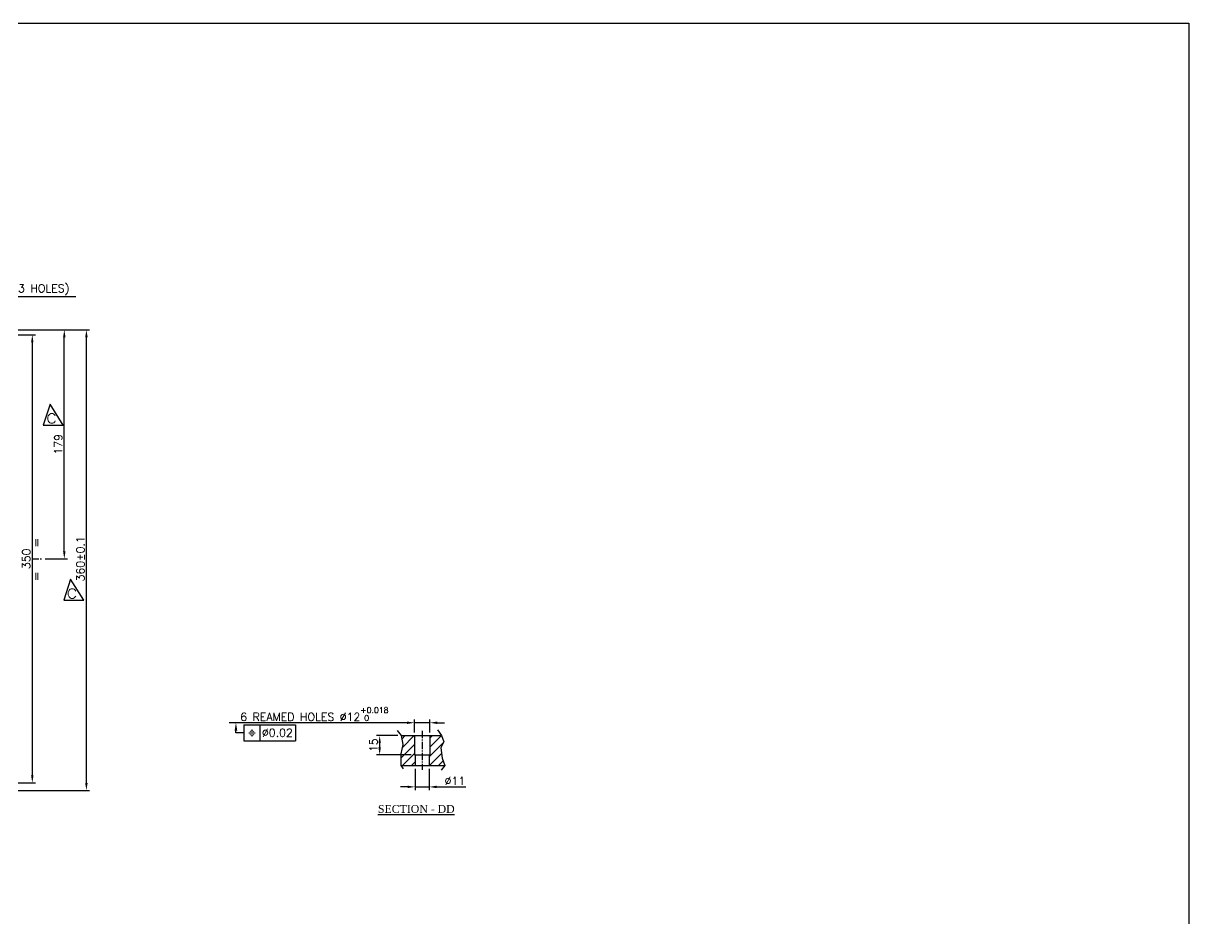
# Model space of a CAD drawing. Header units: millimetres. Extents: x -4466 to 20635, y -2270 to 9154.
# Drawn here: x 3776 to 4687, y 5820 to 6520 of the extents above; entities that cross this region are included whole.
import ezdxf

# ---------------------------------------------------------------- set-up
doc = ezdxf.new("R2010")
doc.units = ezdxf.units.MM
doc.header["$LTSCALE"] = 0.3
doc.header["$PDSIZE"] = -50
doc.linetypes.add('CENTER2', pattern=[28.575, 19.05, -3.175, 3.175, -3.175])
doc.layers.add('AM_5', color=3, linetype='Continuous', lineweight=25)
doc.layers.add('AM_8', color=1, linetype='Continuous', lineweight=25)
doc.layers.add('center', color=1, linetype='CENTER2')
doc.styles.add('ACISOGDT', font='amgdt.shx')
doc.styles.add('ROMANTIC', font='romantic.ttf')
doc.styles.add('rs', font='romans.shx')
doc.styles.get("Standard").update_dxf_attribs({"font": 'romans.shx'})
doc.dimstyles.new('sarab', dxfattribs={"dimscale": 3, "dimtxt": 2.5, "dimasz": 2.3, "dimexe": 1, "dimexo": 1, "dimtad": 1, "dimdec": 3, "dimdsep": 46, "dimtxsty": 'rs', "dimcen": 0, "dimclrd": 1, "dimclre": 1, "dimclrt": 7, "dimadec": 3, "dimazin": 2, "dimtfac": 1, "dimtdec": 3, "dimtmove": 0, "dimatfit": 3, "dimfxl": 1, "dimarcsym": 0})
doc.dimstyles.new('sarab$0', dxfattribs={"dimscale": 3, "dimtxt": 2.5, "dimasz": 2.3, "dimexe": 1, "dimexo": 1, "dimtad": 1, "dimdec": 3, "dimdsep": 46, "dimtxsty": 'rs', "dimcen": 0, "dimclrd": 1, "dimclre": 1, "dimclrt": 7, "dimadec": 3, "dimazin": 2, "dimtfac": 1, "dimtdec": 3, "dimtmove": 0, "dimatfit": 3, "dimfxl": 1, "dimarcsym": 0})

# ---------------------------------------------------------------- blocks, each defined once
blk = doc.blocks.new('*D442')
at = {"color": 1, "lineweight": -2, "transparency": 16777216}
for p, q in [((3696.6, 6276.67), (3785.84, 6276.67)), ((3783.34, 6270.92), (3783.34, 5932.42)), ((3696.6, 5926.67), (3785.84, 5926.67))]:
    blk.add_line(p, q, dxfattribs=at)
at = {"color": 1, "transparency": 16777216}
for points in [[(3782.38, 6270.92), (3784.29, 6270.92), (3783.34, 6276.67)], [(3782.38, 5932.42), (3784.29, 5932.42), (3783.34, 5926.67)]]:
    blk.add_solid(points, dxfattribs=at)
at = {"layer": 'Defpoints', "color": 0, "transparency": 16777216}
for p in [(3694.1, 6276.67), (3694.1, 5926.67), (3783.34, 5926.67)]:
    blk.add_point(p, dxfattribs=at)
at = {"color": 7, "transparency": 16777216, "insert": (3778.65, 6101.67), "char_height": 6.25, "attachment_point": 5, "rotation": 90, "style": 'rs'}
blk.add_mtext('350', dxfattribs=at)
blk = doc.blocks.new('*D428')
at = {"color": 1, "lineweight": -2, "transparency": 16777216}
for p, q in [((3679.29, 6280.67), (3828.09, 6280.67)), ((3825.59, 5926.42), (3825.59, 6274.92)), ((3715.87, 5920.67), (3828.09, 5920.67))]:
    blk.add_line(p, q, dxfattribs=at)
at = {"color": 1, "transparency": 16777216}
for points in [[(3824.63, 6274.92), (3826.55, 6274.92), (3825.59, 6280.67)], [(3824.63, 5926.42), (3826.55, 5926.42), (3825.59, 5920.67)]]:
    blk.add_solid(points, dxfattribs=at)
at = {"layer": 'Defpoints', "color": 0, "transparency": 16777216}
for p in [(3676.79, 6280.67), (3825.59, 6280.67), (3713.37, 5920.67)]:
    blk.add_point(p, dxfattribs=at)
at = {"color": 7, "transparency": 16777216, "insert": (3820.9, 6101.67), "char_height": 6.25, "attachment_point": 5, "rotation": 90, "style": 'rs'}
blk.add_mtext('360±0.1', dxfattribs=at)
blk = doc.blocks.new('*D433')
at = {"color": 1, "lineweight": -2, "transparency": 16777216}
for p, q in [((3710.39, 6306.53), (3683.03, 6266.6)), ((3817.31, 6306.53), (3710.39, 6306.53)), ((3671.3, 6249.49), (3679.78, 6261.86)), ((3668.05, 6244.75), (3664.8, 6240))]:
    blk.add_line(p, q, dxfattribs=at)
at = {"color": 1, "transparency": 16777216}
for points in [[(3682.24, 6267.15), (3683.82, 6266.06), (3679.78, 6261.86)], [(3667.26, 6245.29), (3668.84, 6244.2), (3671.3, 6249.49)]]:
    blk.add_solid(points, dxfattribs=at)
at = {"layer": 'Defpoints', "color": 0, "transparency": 16777216}
for p in [(3679.78, 6261.86), (3671.3, 6249.49)]:
    blk.add_point(p, dxfattribs=at)
at = {"color": 7, "transparency": 16777216, "insert": (3764.64, 6316.42), "char_height": 6.25, "attachment_point": 5, "style": 'rs'}
blk.add_mtext('∅15\\S+0.018^ -0; (3 HOLES)', dxfattribs=at)
blk = doc.blocks.new('*D366')
at = {"color": 1, "lineweight": -2, "transparency": 16777216}
for p, q in [((3679.29, 6280.67), (3810.84, 6280.67)), ((3808.34, 6107.42), (3808.34, 6274.92)), ((3793.34, 6101.67), (3810.84, 6101.67))]:
    blk.add_line(p, q, dxfattribs=at)
at = {"color": 1, "transparency": 16777216}
for points in [[(3807.38, 6274.92), (3809.29, 6274.92), (3808.34, 6280.67)], [(3807.38, 6107.42), (3809.29, 6107.42), (3808.34, 6101.67)]]:
    blk.add_solid(points, dxfattribs=at)
at = {"layer": 'Defpoints', "color": 0, "transparency": 16777216}
for p in [(3676.79, 6280.67), (3808.34, 6280.67), (3790.84, 6101.67)]:
    blk.add_point(p, dxfattribs=at)
at = {"color": 7, "transparency": 16777216, "insert": (3803.65, 6191.17), "char_height": 6.25, "attachment_point": 5, "rotation": 90, "style": 'rs'}
blk.add_mtext('179', dxfattribs=at)
blk = doc.blocks.new('*D367')
at = {"layer": 'AM_5', "color": 1, "lineweight": -2, "transparency": 16777216}
for p, q in [((4076.07, 5973.58), (3937.02, 5973.58)), ((4081.82, 5966.03), (4081.82, 5976.08)), ((4093.82, 5973.58), (4081.82, 5973.58)), ((4093.82, 5966.03), (4093.82, 5976.08)), ((4099.57, 5973.58), (4105.32, 5973.58))]:
    blk.add_line(p, q, dxfattribs=at)
at = {"layer": 'AM_5', "color": 1, "transparency": 16777216}
for points in [[(4076.07, 5974.54), (4076.07, 5972.62), (4081.82, 5973.58)], [(4099.57, 5974.54), (4099.57, 5972.62), (4093.82, 5973.58)]]:
    blk.add_solid(points, dxfattribs=at)
at = {"layer": 'Defpoints', "color": 0, "transparency": 16777216}
for p in [(4081.82, 5973.58), (4081.82, 5963.53), (4093.82, 5963.53)]:
    blk.add_point(p, dxfattribs=at)
at = {"layer": 'AM_5', "color": 7, "transparency": 16777216, "insert": (4003.67, 5980.32), "char_height": 6.25, "attachment_point": 5, "style": 'rs'}
blk.add_mtext('6 REAMED HOLES %%C12{}{\\H0.71x;\\C2;\\S+0.018^  0;}', dxfattribs=at)
blk = doc.blocks.new('*D383')
at = {"layer": 'AM_5', "color": 1, "lineweight": -2, "transparency": 16777216}
for p, q in [((4068.84, 5963.53), (4052.13, 5963.53)), ((4054.63, 5957.78), (4054.63, 5954.28)), ((4079.32, 5948.53), (4052.13, 5948.53))]:
    blk.add_line(p, q, dxfattribs=at)
at = {"layer": 'AM_5', "color": 1, "transparency": 16777216}
for points in [[(4053.67, 5957.78), (4055.59, 5957.78), (4054.63, 5963.53)], [(4053.67, 5954.28), (4055.59, 5954.28), (4054.63, 5948.53)]]:
    blk.add_solid(points, dxfattribs=at)
at = {"layer": 'Defpoints', "color": 0, "transparency": 16777216}
for p in [(4071.34, 5963.53), (4054.63, 5948.53), (4081.82, 5948.53)]:
    blk.add_point(p, dxfattribs=at)
at = {"layer": 'AM_5', "color": 7, "transparency": 16777216, "insert": (4049.94, 5956.03), "char_height": 6.25, "attachment_point": 5, "rotation": 90, "style": 'rs'}
blk.add_mtext('15', dxfattribs=at)
blk = doc.blocks.new('*D384')
at = {"layer": 'AM_5', "color": 1, "lineweight": -2, "transparency": 16777216}
for p, q in [((4082.32, 5937.53), (4082.32, 5920.93)), ((4093.32, 5937.53), (4093.32, 5920.93)), ((4076.57, 5923.43), (4070.82, 5923.43)), ((4082.32, 5923.43), (4093.32, 5923.43)), ((4099.07, 5923.43), (4121.93, 5923.43))]:
    blk.add_line(p, q, dxfattribs=at)
at = {"layer": 'AM_5', "color": 1, "transparency": 16777216}
for points in [[(4076.57, 5924.39), (4076.57, 5922.47), (4082.32, 5923.43)], [(4099.07, 5924.39), (4099.07, 5922.47), (4093.32, 5923.43)]]:
    blk.add_solid(points, dxfattribs=at)
at = {"layer": 'Defpoints', "color": 0, "transparency": 16777216}
for p in [(4082.32, 5940.03), (4093.32, 5940.03), (4093.32, 5923.43)]:
    blk.add_point(p, dxfattribs=at)
at = {"layer": 'AM_5', "color": 7, "transparency": 16777216, "insert": (4113.38, 5928.12), "char_height": 6.25, "attachment_point": 5, "style": 'rs'}
blk.add_mtext('%%C11', dxfattribs=at)
blk = doc.blocks.new('*S148')
at = {"layer": 'AM_5'}
for p, q in [((3771.58, 2047.25), (3771.58, 2048.82)), ((3777.83, 2047.25), (3771.58, 2047.25))]:
    blk.add_line(p, q, dxfattribs=at)
at = {"layer": 'AM_5', "color": 2}
for p, q in [((3777.83, 2053.5), (3818.16, 2053.5)), ((3777.83, 2053.5), (3777.83, 2041)), ((3790.33, 2053.5), (3790.33, 2041)), ((3818.16, 2053.5), (3818.16, 2041)), ((3777.83, 2041), (3818.16, 2041))]:
    blk.add_line(p, q, dxfattribs=at)
at = {"layer": 'AM_5', "linetype": 'Continuous'}
blk.add_trace([(3772.62, 2048.82), (3770.54, 2048.82), (3771.58, 2055.07)], dxfattribs=at)
at = {"layer": 'AM_5', "color": 2, "insert": (3784.08, 2047.25), "char_height": 6.25, "attachment_point": 5, "style": 'ACISOGDT'}
blk.add_mtext('j', dxfattribs=at)
at = {"layer": 'AM_5', "color": 2, "insert": (3791.9, 2047.25), "char_height": 6.25, "attachment_point": 4}
blk.add_mtext('%%c0.02', dxfattribs=at)

msp = doc.modelspace()

# ---------------------------------------------------------------- hatches: boundary and pattern name
at = {"layer": 'AM_8'}
h = msp.add_hatch(dxfattribs=at)
h.set_pattern_fill('_U', color=256, scale=5, angle=45, style=0, pattern_type=0)
h.set_pattern_definition([(45, (228.801, 3892.535), (-3.535534, 3.535534), [])])
h.paths.add_polyline_path([(4102.36297, 5954.06153), (4104.68795, 5958.70768), (4102.84036, 5963.52967), (4093.81855, 5963.52967), (4093.81855, 5948.52967), (4093.31855, 5948.52967), (4093.31855, 5940.02967), (4105.48229, 5940.02967), (4103.58078, 5945.8755)])
h.paths.add_polyline_path([(4071.34044, 5963.52967), (4072.67912, 5956.54189), (4071.08369, 5949.23085), (4071.08369, 5940.02967), (4082.31855, 5940.02967), (4082.31855, 5948.52967), (4081.81855, 5948.52967), (4081.81855, 5963.52967)])

# ---------------------------------------------------------------- linework, layer by layer
for p, q in [((3797.26257, 6222.60141), (3791.86726, 6206.16086)), ((3807.51367, 6206.16086), (3797.26257, 6222.60141)), ((3791.86726, 6206.16086), (3807.51367, 6206.16086)), ((3813.24672, 6085.72271), (3807.8514, 6069.28215)), ((3823.49781, 6069.28215), (3813.24672, 6085.72271)), ((3807.8514, 6069.28215), (3823.49781, 6069.28215)), ((4068.35704, 5967.47856), (4071.34044, 5963.52967)), ((4071.34044, 5963.52967), (4102.84036, 5963.52967)), ((4071.34044, 5963.52967), (4072.67912, 5956.54189)), ((4081.81855, 5963.52967), (4081.81855, 5948.52967)), ((4093.81855, 5963.52967), (4093.81855, 5948.52967)), ((4099.70584, 5967.99994), (4102.84036, 5963.52967)), ((4102.84036, 5963.52967), (4104.68795, 5958.70768)), ((4072.67912, 5956.54189), (4071.08369, 5949.23085)), ((4104.68795, 5958.70768), (4102.36297, 5954.06153)), ((4102.36297, 5954.06153), (4103.58078, 5945.8755)), ((4071.08369, 5949.23085), (4071.08369, 5940.02967)), ((4081.81855, 5948.52967), (4093.81855, 5948.52967)), ((4082.31855, 5948.52967), (4082.31855, 5940.02967)), ((4093.31855, 5948.52967), (4093.31855, 5940.02967)), ((4103.58078, 5945.8755), (4105.48229, 5940.02967)), ((4071.08369, 5940.02967), (4105.48229, 5940.02967)), ((4071.08369, 5940.02967), (4072.95442, 5937.672)), ((4105.48229, 5940.02967), (4102.58438, 5936.47262))]:
    msp.add_line(p, q)
msp.add_lwpolyline([(2811.50029, 6520.27112), (4686.50914, 6520.27112), (4686.50914, 5120.53861), (2811.50029, 5120.53861)], close=True)
at = {"layer": 'center'}
for p, q in [((3782.84495, 6101.67454), (3790.83973, 6101.67454)), ((4087.81855, 5967.20998), (4087.81855, 5936.68211))]:
    msp.add_line(p, q, dxfattribs=at)

# ---------------------------------------------------------------- block references
at = {"layer": 'AM_5'}
msp.add_blockref('*S148', (170.80096, 3918.51349), dxfattribs=at)

# ---------------------------------------------------------------- texts
at = {"width": 1.2}
for p in [(3794.30168, 6207.66615), (3810.28582, 6070.78745)]:
    msp.add_text('C', height=7.5, dxfattribs=at).set_placement(p)
for p in [(3789.48026, 6110.26035), (3789.48026, 6084.08093)]:
    msp.add_text('=', height=6, rotation=90, dxfattribs=at).set_placement(p)
at = {"style": 'ROMANTIC'}
msp.add_text('%%USECTION - DD', height=6.1, dxfattribs=at).set_placement((4053.32422, 5903.14579))

# ---------------------------------------------------------------- dimensions: what is measured, and where the dimension line sits
dim = msp.add_diameter_dim_2p(p1=(3671.29947, 6249.48824), p2=(3679.77995, 6261.86085), text='<> (3 HOLES)', dimstyle='sarab', override={"dimscale": 2.5, "dimgap": 0.625, "dimtoh": 1, "dimdec": 2, "dimcen": 2.5, "dimadec": 1, "dimtol": 1, "dimlim": 0, "dimtp": 0.018, "dimtm": 1e-09, "dimtdec": 3})
dim.commit()
dim.dimension.update_dxf_attribs({"geometry": '*D433', "text_midpoint": (3764.63519, 6306.52542), "dimtype": 163})
for base, p1, p2, override, picture, middle in [((3825.58756, 6280.67454), (3713.36828, 5920.67454), (3676.78971, 6280.67454), {"dimscale": 2.5, "dimtoh": 1, "dimdec": 2, "dimcen": 2.5, "dimadec": 1, "dimtol": 1, "dimtp": 0.1, "dimtm": 0.1, "dimtdec": 2}, '*D428', (3825.58756, 6101.67454)), ((3783.33597, 5926.67454), (3694.10298, 6276.67454), (3694.10298, 5926.67454), {"dimscale": 2.5, "dimtoh": 1, "dimdec": 2, "dimcen": 2.5, "dimadec": 1, "dimtdec": 2}, '*D442', (3783.33597, 6101.67454))]:
    dim = msp.add_linear_dim(base=base, p1=p1, p2=p2, angle=90, dimstyle='sarab', override=override)
    dim.commit()
    dim.dimension.update_dxf_attribs({"geometry": picture, "text_midpoint": middle, "dimtype": 160})
dim = msp.add_linear_dim(base=(3808.33597, 6280.67454), p1=(3790.83973, 6101.67454), p2=(3676.78971, 6280.67454), angle=90, dimstyle='sarab', override={"dimscale": 2.5, "dimdec": 2, "dimadec": 2, "dimtol": 0, "dimlim": 0, "dimtp": 0.1, "dimtm": 0.1, "dimtfac": 0.71, "dimtdec": 2, "dimatfit": 0, "dimtolj": 0, "dimtzin": 8})
dim.commit()
dim.dimension.update_dxf_attribs({"geometry": '*D366', "text_midpoint": (3803.64847, 6191.17454)})
at = {"layer": 'AM_5'}
for base, p1, p2, text, override, picture, middle in [((4081.81855, 5973.58236), (4093.81855, 5963.52967), (4081.81855, 5963.52967), '6 REAMED HOLES %%C<>{}{\\H0.71x;\\C2;\\S+0.018^  0;}', {"dimscale": 2.5, "dimtp": 0, "dimtm": 0, "dimtdec": 3, "dimtzin": 8}, '*D367', (4003.66825, 5980.32195)), ((4093.31855, 5923.42779), (4082.31855, 5940.02967), (4093.31855, 5940.02967), '%%C<>', {"dimscale": 2.5}, '*D384', (4113.3751, 5928.11529))]:
    dim = msp.add_linear_dim(base=base, p1=p1, p2=p2, text=text, dimstyle='sarab$0', override=override, dxfattribs=at)
    dim.commit()
    dim.dimension.update_dxf_attribs({"geometry": picture, "text_midpoint": middle})
dim = msp.add_linear_dim(base=(4054.6319, 5948.52967), p1=(4071.34044, 5963.52967), p2=(4081.81855, 5948.52967), angle=90, dimstyle='sarab$0', override={"dimscale": 2.5}, dxfattribs=at)
dim.commit()
dim.dimension.update_dxf_attribs({"geometry": '*D383', "text_midpoint": (4049.9444, 5956.02967)})

doc.saveas('drawing.dxf')
